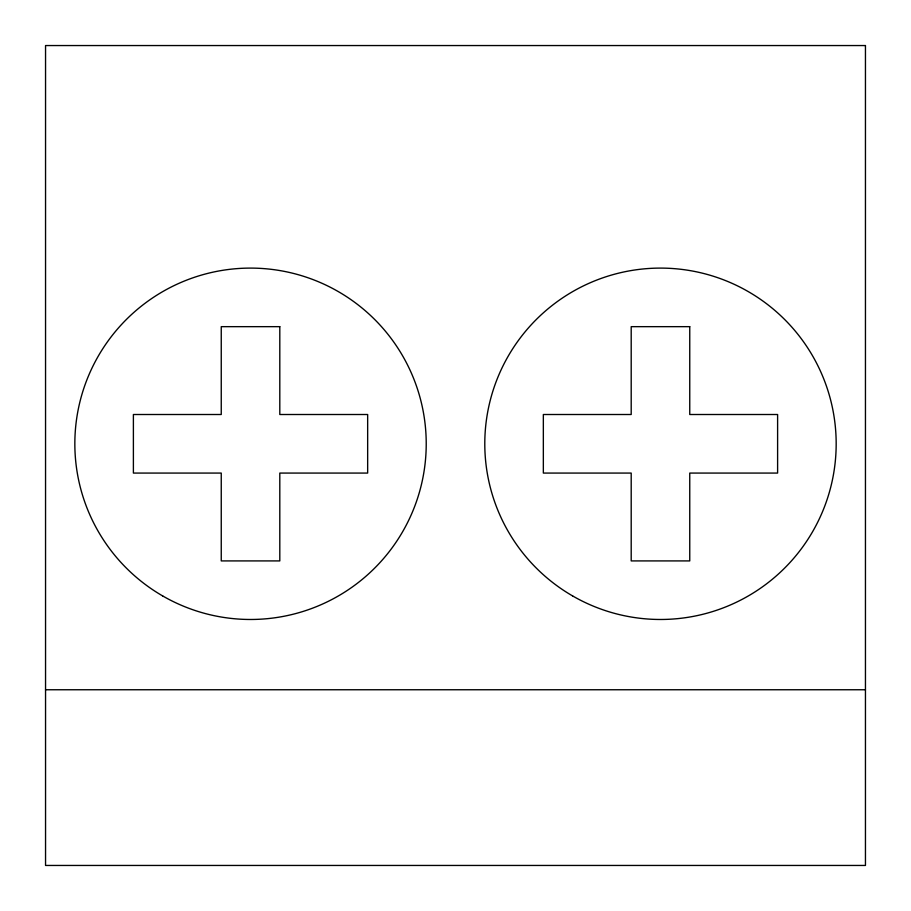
<?xml version="1.0" encoding="UTF-8"?>
<svg xmlns="http://www.w3.org/2000/svg" width="911" height="911" viewBox="0 0 911 911"><rect width="100%" height="100%" fill="white"/><g stroke="black" fill="none" stroke-linecap="round" stroke-linejoin="round"><path stroke-width="1.37" d="M45.55 689.752L865.45 689.752M865.45 45.55L45.55 45.55L45.55 865.45L865.45 865.45L865.45 45.55M279.802 326.662L221.248 326.662L221.248 414.505L133.393 414.505L133.393 473.071L221.248 473.071L221.248 560.914L279.802 560.914L279.802 473.071L367.657 473.071L367.657 414.505L279.802 414.505L279.802 326.662M689.752 326.662L631.198 326.662L631.198 414.505L543.343 414.505L543.343 473.071L631.198 473.071L631.198 560.914L689.752 560.914L689.752 473.071L777.607 473.071L777.607 414.505L689.752 414.505L689.752 326.662M162.682 595.942A175.698 175.698 0 0 0 426.223 443.782A175.698 175.698 0 0 0 162.682 291.634A175.698 175.698 0 0 0 162.682 595.942M572.632 595.942A175.698 175.698 0 0 0 836.173 443.782A175.698 175.698 0 0 0 572.632 291.634A175.698 175.698 0 0 0 572.632 595.942"/></g></svg>
